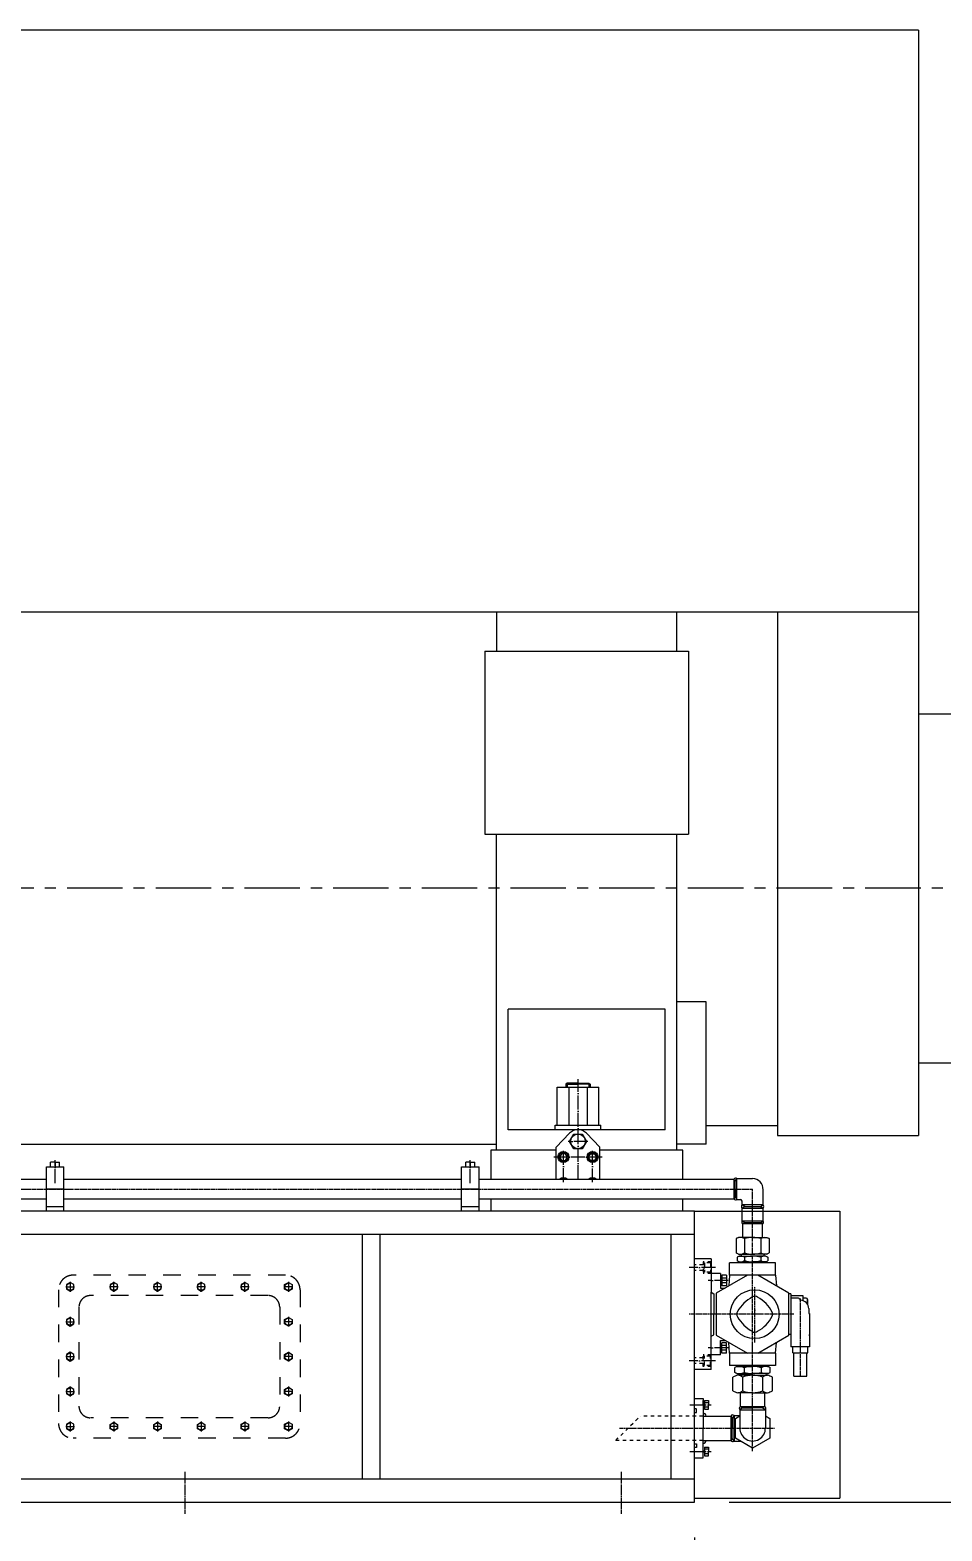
# Model space of a CAD drawing. Header units: millimetres. Extents: x 2 to 805233, y 2 to 613512.
# Drawn here: x 676895 to 716693, y 298341 to 363862 of the extents above; entities that cross this region are included whole.
import ezdxf

# ---------------------------------------------------------------- set-up
doc = ezdxf.new("R2010")
doc.units = ezdxf.units.MM
doc.header["$LTSCALE"] = 25.4
for name, pattern in [('ACAD_ISO04W100', [30, 24, -3, 0, -3]), ('CENTER', [50.8, 31.75, -6.35, 6.35, -6.35]), ('CHAIN', [0.7087, 0.4724, -0.0591, 0.1181, -0.0591]), ('EB_DASH', [6, 3, -3])]:
    doc.linetypes.add(name, pattern=pattern)
doc.layers.get('Defpoints').update_dxf_attribs({"lineweight": 5})
doc.layers.add('CAXA1', color=5, linetype='CENTER', lineweight=5)
doc.styles.add('Roman', font='arial.ttf')
doc.styles.get("Standard").update_dxf_attribs({"font": 'arial.ttf'})
doc.dimstyles.new('ISO-25', dxfattribs={"dimscale": 30, "dimtxt": 38.1, "dimasz": 38.1, "dimexe": 50.8, "dimexo": 50.8, "dimgap": 15.875, "dimtad": 1, "dimtih": 1, "dimtoh": 1, "dimdec": 1, "dimlfac": 0.03937, "dimdsep": 46, "dimtxsty": 'Standard', "dimcen": 63.5, "dimclrd": 7, "dimclre": 7, "dimclrt": 7, "dimadec": 0, "dimazin": 0, "dimtfac": 1, "dimtdec": 1, "dimtmove": 0, "dimatfit": 3, "dimfxl": 25.4, "dimlwd": 5, "dimlwe": 5, "dimarcsym": 0})

# ---------------------------------------------------------------- blocks, each defined once
blk = doc.blocks.new('*D2')
at = {"color": 7, "linetype": 'Continuous', "lineweight": 5, "transparency": 16777216}
for p, q in [((613687, 298060), (613687, 290767)), ((705889, 298060), (705889, 290767)), ((704746, 292291), (614830, 292291))]:
    blk.add_line(p, q, dxfattribs=at)
at = {"color": 7, "transparency": 16777216}
for points in [[(614830, 292482), (614830, 292101), (613687, 292291)], [(704746, 292482), (704746, 292101), (705889, 292291)]]:
    blk.add_solid(points, dxfattribs=at)
at = {"layer": 'Defpoints', "color": 0, "transparency": 16777216}
for p in [(613687, 299584), (705889, 299584), (613687, 292291)]:
    blk.add_point(p, dxfattribs=at)
at = {"color": 7, "lineweight": 5, "transparency": 16777216, "insert": (659788, 294863), "char_height": 4191, "attachment_point": 5, "style": 'Roman'}
blk.add_mtext('A', dxfattribs=at)
blk = doc.blocks.new('*D18')
at = {"color": 7, "linetype": 'Continuous', "lineweight": 5, "transparency": 16777216}
for p, q in [((717192, 363862), (751642, 363862)), ((750118, 362719), (750118, 337041)), ((750118, 300743), (750118, 331806)), ((707413, 299600), (751642, 299600))]:
    blk.add_line(p, q, dxfattribs=at)
at = {"color": 7, "transparency": 16777216}
for points in [[(749927, 362719), (750308, 362719), (750118, 363862)], [(749927, 300743), (750308, 300743), (750118, 299600)]]:
    blk.add_solid(points, dxfattribs=at)
at = {"layer": 'Defpoints', "color": 0, "transparency": 16777216}
for p in [(715668, 363862), (750118, 363862), (705889, 299600)]:
    blk.add_point(p, dxfattribs=at)
at = {"color": 7, "lineweight": 5, "transparency": 16777216, "insert": (750118, 334423), "char_height": 4191, "attachment_point": 5, "style": 'Roman'}
blk.add_mtext('2530', dxfattribs=at)
blk = doc.blocks.new('*D19')
at = {"color": 7, "linetype": 'Continuous', "lineweight": 5, "transparency": 16777216}
for p, q in [((732305, 317253), (732305, 280005)), ((559890, 311210), (559890, 280005)), ((731162, 281529), (561033, 281529))]:
    blk.add_line(p, q, dxfattribs=at)
at = {"color": 7, "transparency": 16777216}
for points in [[(561033, 281719), (561033, 281338), (559890, 281529)], [(731162, 281719), (731162, 281338), (732305, 281529)]]:
    blk.add_solid(points, dxfattribs=at)
at = {"layer": 'Defpoints', "color": 0, "transparency": 16777216}
for p in [(732305, 318777), (559890, 312734), (559890, 281529)]:
    blk.add_point(p, dxfattribs=at)
at = {"color": 7, "lineweight": 5, "transparency": 16777216, "insert": (660986, 284101), "char_height": 4191, "attachment_point": 5, "style": 'Roman'}
blk.add_mtext('B', dxfattribs=at)

msp = doc.modelspace()

# ---------------------------------------------------------------- linework, layer by layer
at = {"color": 7, "lineweight": 5}
for p, q in [((715668.39, 363861.99), (660757.6, 363861.99)), ((715668.39, 363861.99), (715668.39, 315601.88)), ((660757.6, 338461.99), (709508.89, 338461.99)), ((697253.39, 338461.99), (697253.39, 336741.83)), ((705127.39, 336741.83), (705127.39, 338461.99)), ((709508.89, 338461.99), (715668.39, 338461.99)), ((709508.89, 338461.99), (709508.89, 315601.88)), ((696745.39, 336741.83), (705635.39, 336741.83)), ((696745.39, 336741.83), (696745.39, 328764.98)), ((705635.39, 336741.83), (705635.39, 328764.98)), ((715668.39, 334016.99), (732305.39, 334016.99)), ((696745.39, 328764.98), (705635.39, 328764.98)), ((697253.39, 314966.99), (697253.39, 328764.98)), ((705127.39, 314966.99), (705127.39, 328764.98)), ((697761.39, 315855.99), (697761.39, 321126.49)), ((704619.39, 321126.49), (697761.39, 321126.49)), ((704619.39, 315855.99), (704619.39, 321126.49)), ((706397.39, 321443.99), (705127.39, 321443.99)), ((706397.39, 315220.99), (706397.39, 321443.99)), ((715668.39, 318776.99), (732305.39, 318776.99)), ((700334.41, 317887.99), (700275.99, 317841.25)), ((700275.99, 317841.25), (700275.99, 317710.19)), ((700275.99, 317841.25), (700809.39, 317841.25)), ((700809.39, 317887.99), (700334.41, 317887.99)), ((700334.41, 317841.25), (700334.41, 317710.19)), ((700809.39, 317887.99), (701284.37, 317887.99)), ((701342.79, 317841.25), (700809.39, 317841.25)), ((701284.37, 317887.99), (701342.79, 317841.25)), ((701284.37, 317841.25), (701284.37, 317710.19)), ((701342.79, 317841.25), (701342.79, 317710.19)), ((699894.99, 317710.19), (701723.79, 317710.19)), ((699894.99, 316059.19), (699894.99, 317710.19)), ((700406.1, 317710.19), (700406.1, 316059.19)), ((701212.69, 317710.19), (701212.69, 316059.19)), ((701723.79, 316059.19), (701723.79, 317710.19)), ((704619.39, 315855.99), (697761.39, 315855.99)), ((699818.79, 315855.99), (699818.79, 316059.19)), ((699818.79, 316059.19), (701799.99, 316059.19)), ((701799.99, 315855.99), (701799.99, 316059.19)), ((706397.39, 316034.16), (709508.89, 316034.16)), ((669567.39, 315220.99), (697253.39, 315220.99)), ((699856.89, 315093.99), (700444.27, 315701.19)), ((701761.89, 315093.99), (701174.51, 315701.19)), ((706397.39, 315220.99), (705127.39, 315220.99)), ((709508.89, 315601.88), (715668.39, 315601.88)), ((699856.89, 314966.99), (696999.39, 314966.99)), ((696999.39, 314966.99), (696999.39, 313696.99)), ((699856.89, 314966.99), (697253.39, 314966.99)), ((699856.89, 313696.99), (699856.89, 315093.99)), ((701761.89, 313696.99), (701761.89, 315093.99)), ((705381.39, 314966.99), (701761.89, 314966.99)), ((705127.39, 314966.99), (701761.89, 314966.99)), ((705381.39, 313696.99), (705381.39, 314966.99)), ((677608.5, 312299.99), (677608.5, 314230.39)), ((677608.5, 314230.39), (678370.5, 314230.39)), ((677989.5, 314433.59), (677791.52, 314433.59)), ((677791.52, 314230.39), (677791.52, 314433.59)), ((677989.5, 314433.59), (678187.47, 314433.59)), ((677989.5, 314433.59), (677989.5, 314230.39)), ((678187.47, 314230.39), (678187.47, 314433.59)), ((678370.5, 312299.99), (678370.5, 314230.39)), ((695729.39, 312299.99), (695729.39, 314230.39)), ((695729.39, 314230.39), (696491.39, 314230.39)), ((696110.39, 314433.59), (695912.42, 314433.59)), ((695912.42, 314230.39), (695912.42, 314433.59)), ((696110.39, 314433.59), (696308.36, 314433.59)), ((696110.39, 314433.59), (696110.39, 314230.39)), ((696308.36, 314230.39), (696308.36, 314433.59)), ((696491.39, 312299.99), (696491.39, 314230.39)), ((660249.6, 313696.99), (677608.5, 313696.99)), ((678370.5, 313265.19), (677608.5, 313265.19)), ((678370.5, 313696.99), (695729.39, 313696.99)), ((696491.39, 313265.19), (695729.39, 313265.19)), ((696491.39, 313696.99), (707616.06, 313696.99)), ((707667.39, 313608.09), (707616.06, 313696.99)), ((707616.06, 313696.99), (707616.06, 312833.39)), ((707667.39, 313608.09), (707747.43, 313722.39)), ((707667.39, 313265.19), (707667.39, 313608.09)), ((707667.39, 313582.69), (707667.39, 313608.09)), ((707667.39, 313265.19), (707667.39, 312922.29)), ((707747.43, 313722.39), (708429.39, 313722.39)), ((707747.43, 312807.99), (707747.43, 313722.39)), ((708885.77, 312581.59), (708885.77, 313237.8)), ((660249.6, 312833.39), (677608.5, 312833.39)), ((678370.5, 312833.39), (695729.39, 312833.39)), ((696491.39, 312833.39), (707616.06, 312833.39)), ((696999.39, 312833.39), (696999.39, 312299.99)), ((705381.39, 312299.99), (705381.39, 312833.39)), ((707667.39, 312922.29), (707616.06, 312833.39)), ((707667.39, 312922.29), (707747.43, 312807.99)), ((707747.43, 312807.99), (707896.81, 312807.99)), ((707973.01, 312581.59), (707973.01, 312731.79)), ((708084.98, 312503.19), (707973.01, 312581.59)), ((708885.77, 312581.59), (707973.01, 312581.59)), ((708773.8, 312503.19), (708885.77, 312581.59)), ((705889.39, 312299.99), (644522.75, 312299.99)), ((677608.5, 312503.19), (678370.5, 312503.19)), ((695729.39, 312503.19), (696491.39, 312503.19)), ((705889.39, 299599.99), (705889.39, 312299.99)), ((705889.39, 312299.99), (712239.39, 312299.99)), ((708084.98, 312503.19), (707973.01, 312424.78)), ((707973.01, 311870.39), (707973.01, 312424.78)), ((708885.77, 312424.78), (707973.01, 312424.78)), ((708084.98, 312503.19), (708773.8, 312503.19)), ((708773.8, 312503.19), (708885.77, 312424.78)), ((708885.77, 311870.39), (708885.77, 312424.78)), ((712239.39, 312299.99), (712239.39, 299771)), ((705889.39, 311283.99), (628799.19, 311283.99)), ((691411.39, 300615.99), (691411.39, 311283.99)), ((692173.39, 300615.99), (692173.39, 311283.99)), ((704873.39, 300615.99), (704873.39, 311283.99)), ((708084.98, 311791.99), (707973.01, 311870.39)), ((708885.77, 311870.39), (707973.01, 311870.39)), ((708084.98, 311791.99), (707996.25, 311740.65)), ((708860.37, 311741.9), (707998.41, 311741.9)), ((707998.69, 311157.82), (707998.41, 311741.9)), ((708773.8, 311791.99), (708084.98, 311791.99)), ((708773.8, 311791.99), (708885.77, 311870.39)), ((708773.8, 311791.99), (708860.37, 311741.9)), ((708860.09, 311157.82), (708860.37, 311741.9)), ((707711.57, 311102.48), (707711.01, 310477.08)), ((707711.57, 311102.48), (707711.01, 310477.08)), ((707807.92, 311157.99), (707711.57, 311102.48)), ((707807.92, 311157.99), (707711.57, 311102.48)), ((708430.44, 311157.43), (707807.92, 311157.99)), ((708430.44, 311157.43), (707807.92, 311157.99)), ((708070.98, 311102.15), (708070.42, 310476.75)), ((708070.98, 311102.15), (708070.42, 310476.75)), ((708428.34, 311157.43), (709050.86, 311157.99)), ((708428.34, 311157.43), (709050.86, 311157.99)), ((708787.8, 311102.15), (708788.36, 310476.75)), ((708787.8, 311102.15), (708788.36, 310476.75)), ((709050.86, 311157.99), (709147.21, 311102.48)), ((709050.86, 311157.99), (709147.21, 311102.48)), ((709147.21, 311102.48), (709147.77, 310477.08)), ((709147.21, 311102.48), (709147.77, 310477.08)), ((705889.39, 305568.99), (705889.39, 310394.99)), ((706623.45, 310217.19), (705889.39, 310217.19)), ((706623.45, 310217.19), (706623.45, 308765.75)), ((707424.82, 309505.99), (707424.82, 310039.39)), ((709433.97, 310039.39), (707424.82, 310039.39)), ((709433.97, 310039.39), (707424.82, 310039.39)), ((707807.26, 310421.39), (707711.01, 310477.08)), ((707807.26, 310421.39), (707711.01, 310477.08)), ((707845.49, 310344.19), (707761.62, 310295.87)), ((707761.62, 310295.87), (707761.62, 310138.5)), ((707845.49, 310090.19), (707761.62, 310138.5)), ((707807.26, 310421.39), (708429.78, 310420.83)), ((707807.26, 310421.39), (708429.78, 310420.83)), ((707845.49, 310344.19), (708429.39, 310344.19)), ((707845.49, 310090.19), (708429.39, 310090.19)), ((707895.99, 310039.39), (707895.99, 310090.19)), ((707934.48, 310421.28), (707934.39, 310344.19)), ((707934.48, 310421.28), (707934.39, 310344.19)), ((708070.23, 310293.58), (708070.23, 310140.8)), ((709051.52, 310421.39), (708429, 310420.83)), ((709051.52, 310421.39), (708429, 310420.83)), ((709013.29, 310344.19), (708429.39, 310344.19)), ((709013.29, 310090.19), (708429.39, 310090.19)), ((708788.55, 310293.58), (708788.55, 310140.8)), ((708924.3, 310421.28), (708924.39, 310344.19)), ((708924.3, 310421.28), (708924.39, 310344.19)), ((708962.79, 310039.39), (708962.79, 310090.19)), ((709013.29, 310344.19), (709097.16, 310295.87)), ((709013.29, 310090.19), (709097.16, 310138.5)), ((709051.52, 310421.39), (709147.77, 310477.08)), ((709051.52, 310421.39), (709147.77, 310477.08)), ((709097.16, 310295.87), (709097.16, 310138.5)), ((709433.97, 309505.99), (709433.97, 310039.39)), ((709433.97, 309505.99), (709433.97, 310039.39)), ((707029.85, 309582.19), (706623.45, 309582.19)), ((708202, 309505.99), (706841.89, 308720.73)), ((707029.85, 309582.19), (707029.85, 308946.04)), ((707093.35, 309472.79), (707029.85, 309472.79)), ((707093.35, 309259.05), (707029.85, 309314.56)), ((707093.35, 309239.59), (707029.85, 309295.1)), ((707296.55, 309505.99), (707093.35, 309505.99)), ((707093.35, 309505.99), (707093.35, 309048.79)), ((707296.55, 309377.81), (707093.35, 309377.81)), ((707296.55, 309505.99), (707296.55, 309048.79)), ((707424.82, 309505.99), (707391.39, 309037.98)), ((709433.97, 309505.99), (707424.82, 309505.99)), ((710016.89, 308720.73), (708656.79, 309505.99)), ((709433.97, 309505.99), (709467.4, 309037.98)), ((706623.45, 305391.19), (706623.45, 308765.75)), ((706623.45, 308765.75), (706735.43, 308699.18)), ((706735.43, 308699.18), (706735.43, 307804.19)), ((706841.89, 308720.73), (706841.89, 306887.64)), ((707093.35, 309081.99), (707029.85, 309081.99)), ((707029.85, 308946.04), (707232.14, 308946.04)), ((707296.55, 309176.96), (707093.35, 309176.96)), ((707296.55, 309048.79), (707093.35, 309048.79)), ((710016.89, 306887.64), (710016.89, 308720.73)), ((710103.25, 308693.19), (710016.89, 308693.19)), ((710103.25, 308693.19), (710103.25, 306696.48)), ((710103.25, 308616.99), (710623.95, 308616.99)), ((710623.95, 308616.99), (710623.95, 308395.39)), ((710439.05, 308503.04), (710103.25, 308503.04)), ((710477.15, 308463.99), (710477.15, 308464.94)), ((710768.05, 308503.04), (710623.95, 308503.04)), ((710818.85, 308245.22), (710818.85, 308452.24)), ((710818.85, 308452.24), (710818.85, 308245.22)), ((710877.75, 308045.49), (710877.75, 307829.56)), ((706735.43, 306909.2), (706735.43, 307804.19)), ((710877.75, 307829.56), (710909.67, 307829.56)), ((710909.67, 307829.56), (710909.67, 306915.19)), ((706623.45, 306842.63), (706735.43, 306909.2)), ((706841.89, 306887.64), (708202, 306102.39)), ((707029.85, 306026.19), (707029.85, 306662.33)), ((707029.85, 306662.33), (707232.14, 306662.33)), ((708656.79, 306102.39), (710016.89, 306887.64)), ((710103.25, 306915.19), (710016.89, 306915.19)), ((710103.25, 306915.19), (710103.25, 306696.48)), ((710103.25, 306864.39), (710103.25, 306381.79)), ((710916.05, 306915.19), (710909.67, 306915.19)), ((710916.05, 306915.19), (710916.05, 306381.79)), ((710916.05, 306864.39), (710916.05, 306915.19)), ((707029.85, 306026.19), (706623.45, 306026.19)), ((707093.35, 306526.39), (707029.85, 306526.39)), ((707093.35, 306312.65), (707029.85, 306368.16)), ((707093.35, 306293.19), (707029.85, 306348.7)), ((707093.35, 306135.59), (707029.85, 306135.59)), ((707296.55, 306559.59), (707093.35, 306559.59)), ((707093.35, 306102.39), (707093.35, 306559.59)), ((707296.55, 306431.41), (707093.35, 306431.41)), ((707296.55, 306230.56), (707093.35, 306230.56)), ((707296.55, 306102.39), (707093.35, 306102.39)), ((707296.55, 306102.39), (707296.55, 306559.59)), ((707424.82, 306102.39), (707391.39, 306570.39)), ((709433.97, 306102.39), (707424.82, 306102.39)), ((707424.82, 306102.39), (707424.82, 305568.99)), ((709433.97, 306102.39), (709467.4, 306570.39)), ((709433.97, 306102.39), (709433.97, 305568.99)), ((709433.97, 306102.39), (709433.97, 305568.99)), ((710916.05, 306381.79), (710103.25, 306381.79)), ((710179.49, 306115.08), (710179.49, 306381.79)), ((710179.49, 306115.08), (710839.89, 306115.08)), ((710230.29, 305099.08), (710230.29, 306115.08)), ((710789.09, 305099.08), (710789.09, 306115.08)), ((710839.89, 306115.08), (710839.89, 306381.79)), ((706623.45, 305391.19), (705889.39, 305391.19)), ((708429.39, 305568.99), (707424.82, 305568.99)), ((708429.39, 305568.99), (707424.82, 305568.99)), ((707743.89, 305518.19), (707660.02, 305469.87)), ((707660.02, 305261.7), (707660.02, 305469.87)), ((707743.89, 305518.19), (708429.39, 305518.19)), ((707757.45, 305568.99), (707757.45, 305518.19)), ((708057.07, 305467.58), (708057.07, 305264)), ((709433.97, 305568.99), (708429.39, 305568.99)), ((709114.89, 305518.19), (708429.39, 305518.19)), ((708801.71, 305467.58), (708801.71, 305264)), ((709433.97, 305568.99), (708962.7, 305568.99)), ((709101.34, 305568.99), (709101.34, 305518.19)), ((709114.89, 305518.19), (709198.76, 305469.87)), ((709198.76, 305261.7), (709198.76, 305469.87)), ((707565.88, 304451.39), (707565.88, 305060.99)), ((707743.89, 305213.39), (707660.02, 305261.7)), ((707743.89, 305213.39), (708429.39, 305213.39)), ((708429.3, 305137.19), (707778.43, 305137.19)), ((707797.02, 305137.19), (707797.02, 305213.39)), ((707991.15, 305060.99), (707991.15, 304451.39)), ((708429.39, 304834.16), (708429.3, 304834.16)), ((708429.39, 304834.16), (708429.3, 304834.16)), ((709114.89, 305213.39), (708429.39, 305213.39)), ((708429.48, 305137.19), (709080.35, 305137.19)), ((708867.63, 305060.99), (708867.63, 304451.39)), ((709061.76, 305137.19), (709061.76, 305213.39)), ((709114.89, 305213.39), (709198.76, 305261.7)), ((709292.9, 304451.39), (709292.9, 305060.99)), ((710230.29, 305099.08), (710789.09, 305099.08)), ((705889.39, 304121.32), (706270.39, 304121.32)), ((706270.39, 304121.32), (706270.39, 302825.92)), ((706270.39, 303841.92), (706270.39, 304032.42)), ((706333.89, 304032.42), (706511.69, 304032.42)), ((706333.89, 304032.42), (706333.89, 303651.42)), ((706511.69, 304032.42), (706511.69, 303841.92)), ((708429.3, 304375.19), (707778.43, 304375.19)), ((707896.08, 303778.56), (707896.08, 304375.19)), ((708429.48, 304375.19), (709080.35, 304375.19)), ((708962.7, 303778.56), (708962.7, 304375.19)), ((706333.89, 304008.54), (706270.39, 304008.54)), ((706333.89, 303823.51), (706270.39, 303879.44)), ((706333.89, 303802.82), (706270.39, 303858.75)), ((706333.89, 303675.3), (706270.39, 303675.3)), ((706511.69, 303937.17), (706333.89, 303937.17)), ((706511.69, 303746.67), (706333.89, 303746.67)), ((706333.89, 303651.42), (706511.69, 303651.42)), ((706511.69, 303651.42), (706511.69, 303841.92)), ((707620.48, 303384.79), (707540.39, 303270.4)), ((707620.43, 303384.72), (707870.68, 303384.72)), ((707620.43, 303384.72), (707620.43, 302267.12)), ((707620.43, 302267.12), (707620.43, 303384.72)), ((707984.98, 303714.92), (707870.68, 303634.83)), ((707870.68, 303634.95), (708988.28, 303634.83)), ((707870.68, 303634.95), (707870.68, 302825.92)), ((707896.08, 303778.56), (708429.39, 303778.56)), ((707896.08, 303778.56), (707984.98, 303714.92)), ((707896.16, 303778.56), (708962.7, 303778.56)), ((707984.98, 303714.92), (708429.48, 303714.92)), ((708873.8, 303714.92), (708429.3, 303714.92)), ((708429.39, 303714.92), (708429.48, 303714.92)), ((708962.7, 303778.56), (708873.8, 303714.92)), ((708873.8, 303714.92), (708988.11, 303634.83)), ((708988.11, 303634.95), (708988.11, 302825.92)), ((706270.39, 303359.14), (707489.16, 303359.14)), ((706270.39, 301530.52), (706270.39, 302825.92)), ((707540.39, 303270.4), (707489.16, 303359.14)), ((707489.16, 302292.71), (707489.16, 303359.14)), ((707540.39, 303270.24), (707540.39, 302825.74)), ((707540.39, 302381.6), (707540.39, 302826.1)), ((706270.39, 302292.71), (707489.16, 302292.71)), ((707540.39, 302381.44), (707489.16, 302292.71)), ((707620.48, 302267.05), (707540.39, 302381.44)), ((707620.43, 302267.12), (707901.62, 302267.12)), ((705889.39, 301530.52), (706270.39, 301530.52)), ((706333.89, 301791.51), (706270.39, 301847.44)), ((706333.89, 301770.82), (706270.39, 301826.75)), ((706333.89, 302000.42), (706511.69, 302000.42)), ((706333.89, 302000.42), (706333.89, 301619.42)), ((706511.69, 301905.17), (706333.89, 301905.17)), ((706511.69, 301714.67), (706333.89, 301714.67)), ((706333.89, 301619.42), (706511.69, 301619.42)), ((706511.69, 302000.42), (706511.69, 301809.92)), ((706511.69, 301619.42), (706511.69, 301809.92)), ((613686.19, 300615.99), (705889.39, 300615.99)), ((613686.19, 299599.99), (705889.39, 299599.99)), ((705889.39, 299771), (712239.39, 299771))]:
    msp.add_line(p, q, dxfattribs=at)
at = {"color": 7, "linetype": 'ACAD_ISO04W100', "lineweight": 5}
for p, q in [((700809.39, 313696.99), (700809.39, 318063.12)), ((701240.26, 315347.99), (700378.52, 315347.99)), ((677989.5, 313524.98), (677989.5, 314534.23)), ((696110.39, 313524.98), (696110.39, 314534.23)), ((701866.36, 314662.19), (699752.43, 314662.19)), ((700174.39, 313562.61), (700174.39, 314983.97)), ((701444.39, 313560.92), (701444.39, 314983.97)), ((706802.79, 309836.19), (705660.77, 309836.19)), ((707368.74, 309277.39), (706495.06, 309277.39)), ((707368.74, 306330.99), (706495.06, 306330.99)), ((706802.79, 305772.19), (705660.77, 305772.19)), ((705692.2, 303841.92), (706615.72, 303841.92)), ((705692.2, 301809.92), (706615.72, 301809.92))]:
    msp.add_line(p, q, dxfattribs=at)
at = {"color": 7, "linetype": 'CHAIN', "lineweight": 5, "ltscale": 15}
for p, q in [((647808.11, 313265.19), (708429.39, 313265.19)), ((708429.39, 301819.75), (708429.39, 313265.19)), ((708528.45, 306572.93), (708528.45, 309003.27)), ((710509.65, 308492.97), (710509.65, 305055.1)), ((710232.47, 307804.19), (705660.77, 307804.19)), ((702619.88, 302825.92), (709384.64, 302825.92)), ((683664.39, 299087.69), (683664.39, 300916.08)), ((702714.39, 299087.69), (702714.39, 300916.08))]:
    msp.add_line(p, q, dxfattribs=at)
at = {"color": 7, "linetype": 'EB_DASH', "lineweight": 5, "ltscale": 2}
for p, q in [((706270.39, 309963.19), (705889.39, 309963.19)), ((706270.39, 310090.19), (706270.39, 309582.19)), ((706623.45, 310090.19), (706270.39, 310090.19)), ((706333.89, 310031.59), (706270.39, 310031.59)), ((706587.89, 310039.39), (706333.89, 310039.39)), ((706333.89, 310039.39), (706333.89, 309632.99)), ((706587.89, 310039.39), (706587.89, 309632.99)), ((706270.39, 309709.19), (705889.39, 309709.19)), ((706333.89, 309817.85), (706270.39, 309873.36)), ((706333.89, 309798.39), (706270.39, 309853.9)), ((706333.89, 309640.79), (706270.39, 309640.79)), ((706623.45, 309582.19), (706270.39, 309582.19)), ((706587.89, 309632.99), (706333.89, 309632.99)), ((706270.39, 305518.19), (706270.39, 306026.19)), ((706623.45, 306026.19), (706270.39, 306026.19)), ((706270.39, 305899.19), (705889.39, 305899.19)), ((706270.39, 305645.19), (705889.39, 305645.19)), ((706333.89, 305967.59), (706270.39, 305967.59)), ((706333.89, 305753.85), (706270.39, 305809.36)), ((706333.89, 305734.39), (706270.39, 305789.9)), ((706333.89, 305576.79), (706270.39, 305576.79)), ((706623.45, 305518.19), (706270.39, 305518.19)), ((706333.89, 305568.99), (706333.89, 305975.39)), ((706587.89, 305975.39), (706333.89, 305975.39)), ((706587.89, 305568.99), (706333.89, 305568.99)), ((706587.89, 305568.99), (706587.89, 305975.39)), ((705983.37, 303671.74), (705889.39, 303671.74)), ((705889.39, 303511.72), (705983.37, 303511.72)), ((705983.37, 303511.72), (705983.37, 303671.74)), ((702460.39, 302292.71), (703526.82, 303359.14)), ((706270.39, 303359.14), (703526.82, 303359.14)), ((706270.39, 302292.71), (702460.39, 302292.71)), ((705889.39, 302140.12), (705983.37, 302140.12)), ((705983.37, 302140.12), (705983.37, 301980.1)), ((705983.37, 301980.1), (705889.39, 301980.1))]:
    msp.add_line(p, q, dxfattribs=at)
at = {"color": 7, "linetype": 'EB_DASH', "lineweight": 5, "ltscale": 10}
for p, q in [((688045.89, 309505.99), (678774.89, 309505.99)), ((678139.89, 308870.99), (678139.89, 303028.99)), ((678457.39, 308997.99), (678838.39, 308997.99)), ((678647.89, 309213.35), (678647.89, 308785.76)), ((687283.89, 308616.99), (679536.89, 308616.99)), ((680743.39, 308999.56), (680362.39, 308999.56)), ((680552.89, 308784.19), (680552.89, 309211.78)), ((682648.39, 308999.56), (682267.39, 308999.56)), ((682457.89, 308784.19), (682457.89, 309211.78)), ((684553.39, 308999.56), (684172.39, 308999.56)), ((684362.89, 308784.19), (684362.89, 309211.78)), ((686458.39, 308997.99), (686077.39, 308997.99)), ((686412.74, 308997.99), (686123.05, 308997.99)), ((686267.89, 308782.62), (686267.89, 309210.21)), ((686267.89, 308853.14), (686267.89, 309142.83)), ((688363.39, 308997.99), (687982.39, 308997.99)), ((688172.89, 309213.35), (688172.89, 308785.76)), ((688680.89, 308870.99), (688680.89, 303028.99)), ((679028.89, 308108.99), (679028.89, 303790.99)), ((687791.89, 308108.99), (687791.89, 303790.99)), ((678457.39, 307473.99), (678838.39, 307473.99)), ((678503.05, 307473.99), (678792.74, 307473.99)), ((678647.89, 307689.35), (678647.89, 307261.76)), ((678647.89, 307618.83), (678647.89, 307329.14)), ((688363.39, 307473.99), (687982.39, 307473.99)), ((688317.74, 307473.99), (688028.05, 307473.99)), ((688172.89, 307689.35), (688172.89, 307261.76)), ((688172.89, 307618.83), (688172.89, 307329.14)), ((678647.89, 306165.35), (678647.89, 305737.76)), ((678647.89, 306094.83), (678647.89, 305805.14)), ((688172.89, 306165.35), (688172.89, 305737.76)), ((688172.89, 306094.83), (688172.89, 305805.14)), ((678457.39, 305949.99), (678838.39, 305949.99)), ((678503.05, 305949.99), (678792.74, 305949.99)), ((688363.39, 305949.99), (687982.39, 305949.99)), ((688317.74, 305949.99), (688028.05, 305949.99)), ((678457.39, 304425.99), (678838.39, 304425.99)), ((678503.05, 304425.99), (678792.74, 304425.99)), ((678647.89, 304641.35), (678647.89, 304213.76)), ((678647.89, 304570.83), (678647.89, 304281.14)), ((688363.39, 304425.99), (687982.39, 304425.99)), ((688317.74, 304425.99), (688028.05, 304425.99)), ((688172.89, 304641.35), (688172.89, 304213.76)), ((688172.89, 304570.83), (688172.89, 304281.14)), ((678457.39, 302901.99), (678838.39, 302901.99)), ((678503.05, 302901.99), (678792.74, 302901.99)), ((678647.89, 303117.35), (678647.89, 302689.76)), ((678647.89, 303046.83), (678647.89, 302757.14)), ((687283.89, 303282.99), (679536.89, 303282.99)), ((680743.39, 302900.42), (680362.39, 302900.42)), ((680552.89, 303115.78), (680552.89, 302688.19)), ((682648.39, 302900.42), (682267.39, 302900.42)), ((682457.89, 303115.78), (682457.89, 302688.19)), ((684553.39, 302900.42), (684172.39, 302900.42)), ((684362.89, 303115.78), (684362.89, 302688.19)), ((686458.39, 302901.99), (686077.39, 302901.99)), ((686412.74, 302901.99), (686123.05, 302901.99)), ((686267.89, 303117.35), (686267.89, 302689.76)), ((686267.89, 303046.83), (686267.89, 302757.14)), ((688363.39, 302901.99), (687982.39, 302901.99)), ((688317.74, 302901.99), (688028.05, 302901.99)), ((688172.89, 303117.35), (688172.89, 302689.76)), ((688172.89, 303046.83), (688172.89, 302757.14)), ((688045.89, 302393.99), (678774.89, 302393.99))]:
    msp.add_line(p, q, dxfattribs=at)
at = {"color": 7, "lineweight": 5}
for points in [[(701177.69, 315347.99), (700993.54, 315029.03), (700625.24, 315029.03), (700441.09, 315347.99), (700625.24, 315666.94), (700993.54, 315666.94)], [(700002.03, 314662.19), (700088.21, 314512.92), (700260.57, 314512.92), (700346.75, 314662.19), (700260.57, 314811.45), (700088.21, 314811.45)], [(701616.75, 314662.19), (701530.57, 314512.92), (701358.21, 314512.92), (701272.03, 314662.19), (701358.21, 314811.45), (701530.57, 314811.45)]]:
    msp.add_lwpolyline(points, close=True, dxfattribs=at)
at = {"color": 7, "linetype": 'EB_DASH', "lineweight": 5, "ltscale": 10}
for points in [[(678647.89, 308807.49), (678812.87, 308902.74), (678812.87, 309093.24), (678647.89, 309188.49), (678482.91, 309093.24), (678482.91, 308902.74)], [(680552.89, 309190.06), (680387.91, 309094.81), (680387.91, 308904.31), (680552.89, 308809.06), (680717.87, 308904.31), (680717.87, 309094.81)], [(682457.89, 309190.06), (682292.91, 309094.81), (682292.91, 308904.31), (682457.89, 308809.06), (682622.87, 308904.31), (682622.87, 309094.81)], [(684362.89, 309190.06), (684197.91, 309094.81), (684197.91, 308904.31), (684362.89, 308809.06), (684527.87, 308904.31), (684527.87, 309094.81)], [(686267.89, 309188.49), (686102.91, 309093.24), (686102.91, 308902.74), (686267.89, 308807.49), (686432.87, 308902.74), (686432.87, 309093.24)], [(688172.89, 308807.49), (688007.91, 308902.74), (688007.91, 309093.24), (688172.89, 309188.49), (688337.87, 309093.24), (688337.87, 308902.74)], [(678647.89, 307283.49), (678812.87, 307378.74), (678812.87, 307569.24), (678647.89, 307664.49), (678482.91, 307569.24), (678482.91, 307378.74)], [(688172.89, 307283.49), (688007.91, 307378.74), (688007.91, 307569.24), (688172.89, 307664.49), (688337.87, 307569.24), (688337.87, 307378.74)], [(678647.89, 305759.49), (678812.87, 305854.74), (678812.87, 306045.24), (678647.89, 306140.49), (678482.91, 306045.24), (678482.91, 305854.74)], [(688172.89, 305759.49), (688007.91, 305854.74), (688007.91, 306045.24), (688172.89, 306140.49), (688337.87, 306045.24), (688337.87, 305854.74)], [(678647.89, 304235.49), (678812.87, 304330.74), (678812.87, 304521.24), (678647.89, 304616.49), (678482.91, 304521.24), (678482.91, 304330.74)], [(688172.89, 304235.49), (688007.91, 304330.74), (688007.91, 304521.24), (688172.89, 304616.49), (688337.87, 304521.24), (688337.87, 304330.74)], [(678647.89, 302711.49), (678812.87, 302806.74), (678812.87, 302997.24), (678647.89, 303092.49), (678482.91, 302997.24), (678482.91, 302806.74)], [(680552.89, 302709.92), (680387.91, 302805.17), (680387.91, 302995.67), (680552.89, 303090.92), (680717.87, 302995.67), (680717.87, 302805.17)], [(682457.89, 302709.92), (682292.91, 302805.17), (682292.91, 302995.67), (682457.89, 303090.92), (682622.87, 302995.67), (682622.87, 302805.17)], [(684362.89, 302709.92), (684197.91, 302805.17), (684197.91, 302995.67), (684362.89, 303090.92), (684527.87, 302995.67), (684527.87, 302805.17)], [(686267.89, 302711.49), (686102.91, 302806.74), (686102.91, 302997.24), (686267.89, 303092.49), (686432.87, 302997.24), (686432.87, 302806.74)], [(688172.89, 302711.49), (688007.91, 302806.74), (688007.91, 302997.24), (688172.89, 303092.49), (688337.87, 302997.24), (688337.87, 302806.74)]]:
    msp.add_lwpolyline(points, close=True, dxfattribs=at)
at = {"color": 7, "lineweight": 5}
msp.add_lwpolyline([(708988.11, 303366.86), (709177.21, 303257.68), (709177.21, 302394.17), (708429.39, 301962.41), (707681.57, 302394.17), (707681.57, 303257.68), (707870.68, 303366.86)], dxfattribs=at)
for centre, radius in [((700809.39, 315347.99), 318.96), ((700174.39, 314662.19), 241.3), ((700174.39, 314662.19), 203.2), ((701444.39, 314662.19), 241.3), ((701444.39, 314662.19), 203.2), ((708518.07, 307804.37), 1066.8)]:
    msp.add_circle(centre, radius, dxfattribs=at)
at = {"color": 7, "linetype": 'EB_DASH', "lineweight": 5, "ltscale": 10}
for centre in [(678647.89, 308999.56), (680552.89, 308997.99), (682457.89, 308997.99), (684362.89, 308997.99), (686267.89, 308996.42), (688172.89, 308999.56), (678647.89, 307475.56), (688172.89, 307475.56), (678647.89, 305951.56), (688172.89, 305951.56), (678647.89, 304427.56), (688172.89, 304427.56), (678647.89, 302903.56), (680552.89, 302901.99), (682457.89, 302901.99), (684362.89, 302901.99), (686267.89, 302903.56), (688172.89, 302903.56)]:
    msp.add_circle(centre, 156.32, dxfattribs=at)
at = {"color": 7, "lineweight": 5}
for centre, radius, start, end in [((700809.39, 315347.99), 508, 44.0493818, 135.9506182), ((700174.39, 313519.19), 241.3, 47.4631016, 132.5368984), ((700174.39, 313519.19), 203.2, 61.0449756, 118.9550244), ((701444.39, 313519.19), 241.3, 47.4631016, 132.5368984), ((701444.39, 313519.19), 203.2, 61.0449756, 118.9550244), ((707694.63, 313643.06), 95.29, 56.3544434, 145.5330408), ((708429.39, 313265.19), 457.2, 356.5655859, 90), ((707694.63, 312887.31), 95.29, 214.4669592, 303.6455566), ((707896.81, 312731.79), 76.2, 0, 90), ((708051.07, 312503.19), 110.63, 134.872008, 225.127992), ((708807.72, 312503.19), 110.63, 314.872008, 45.127992), ((708035.34, 311815.96), 82.75, 138.86476, 243.499398), ((708823.45, 311815.96), 82.75, 296.500602, 41.13524), ((707891.04, 310839.71), 318.21, 55.5643177, 124.3328127), ((707891.04, 310839.71), 318.21, 55.5643177, 124.3328127), ((708429.37, 309968), 1189.43, 89.9485652, 107.536519), ((708429.37, 309968), 1189.43, 89.9485652, 107.536519), ((708429.41, 309968), 1189.43, 72.463481, 90.0514348), ((708429.41, 309968), 1189.43, 72.463481, 90.0514348), ((708967.74, 310839.71), 318.21, 55.6671873, 124.4356823), ((708967.74, 310839.71), 318.21, 55.6671873, 124.4356823), ((707890.95, 310739.52), 318.21, 235.5643177, 304.3328127), ((707890.95, 310739.52), 318.21, 235.5643177, 304.3328127), ((707915.42, 310082.11), 262.08, 53.7922004, 118.4842566), ((707915.42, 310352.27), 262.08, 241.5157434, 306.2077996), ((708460.07, 308826.82), 1517.68, 91.1581708, 104.8839267), ((708460.07, 311607.55), 1517.68, 255.1160733, 268.8418292), ((708430.85, 311610.26), 1189.43, 252.3606114, 269.9485652), ((708430.85, 311610.26), 1189.43, 252.3606114, 269.9485652), ((708427.94, 311610.26), 1189.43, 270.0514348, 287.6393886), ((708427.94, 311610.26), 1189.43, 270.0514348, 287.6393886), ((708398.72, 308826.82), 1517.68, 75.1160733, 88.8418292), ((708398.72, 311607.55), 1517.68, 271.1581708, 284.8839267), ((708967.83, 310739.52), 318.21, 235.6671873, 304.4356823), ((708967.83, 310739.52), 318.21, 235.6671873, 304.4356823), ((708943.36, 310082.11), 262.08, 61.5157434, 126.2077996), ((708943.36, 310352.27), 262.08, 233.7922004, 298.4842566), ((709294.5, 307016.13), 1772.25, 119.6426987, 149.2596251), ((708528.45, 308401.17), 190.58, 51.8756661, 125.4340313), ((707873.93, 307165.09), 1586.58, 27.2199523, 60.8765556), ((710439.05, 308464.94), 38.1, 0, 90), ((710527.95, 308463.99), 50.8, 180.0000315, 267.4965444), ((710509.65, 308045.49), 368.1, 0, 87.4966214), ((710768.05, 308452.24), 50.8, 0, 90), ((707921.17, 307804.37), 190.56, 141.8761809, 218.1238191), ((709294.5, 308592.61), 1772.25, 210.7403749, 240.3573013), ((707873.93, 308443.65), 1586.58, 299.1234444, 332.7800477), ((709114.97, 307804.37), 190.56, 332.4670581, 27.5329419), ((708528.45, 307207.56), 190.56, 234.5632094, 308.1270932), ((707852.66, 305078.79), 439.25, 62.2661247, 111.9970252), ((708446.9, 304000.82), 1517.68, 91.1581708, 104.8839267), ((708411.88, 304000.82), 1517.68, 75.1160733, 88.8418292), ((709006.13, 305078.79), 439.25, 68.0029748, 117.7338753), ((708125.29, 303835.13), 1347.46, 104.9169116, 114.5292463), ((707852.66, 305652.79), 439.25, 248.0029748, 297.7338753), ((707688.67, 304584.38), 564.49, 57.5983066, 78.3223669), ((708429.3, 303839.41), 1297.78, 90, 109.7316139), ((708446.9, 306730.75), 1517.68, 255.1160733, 268.8418292), ((708429.48, 303839.41), 1297.78, 70.2683861, 90), ((708411.88, 306730.75), 1517.68, 271.1581708, 284.8839267), ((709006.13, 305652.79), 439.25, 242.2661247, 291.9970252), ((709170.11, 304584.38), 564.49, 101.6776331, 122.4016934), ((708733.49, 303835.13), 1347.46, 65.4707537, 75.0830884), ((708125.29, 305677.24), 1347.46, 245.4707537, 255.0830884), ((707688.67, 304927.99), 564.49, 281.6776331, 302.4016934), ((708429.3, 305672.97), 1297.78, 250.2683861, 270), ((708429.48, 305672.97), 1297.78, 270, 289.7316139), ((709170.11, 304927.99), 564.49, 237.5983066, 258.3223669), ((708733.49, 305677.24), 1347.46, 284.9169116, 294.5292463), ((706270.39, 303359.14), 127, 0, 90), ((707564.31, 303323.1), 83.35, 47.6730106, 154.3825062), ((707944.05, 303695.92), 95.6, 120.1750007, 219.7113303), ((708914.73, 303695.92), 95.6, 320.2886697, 59.8249993), ((708429.39, 302825.92), 558.8, 179.0078897, 0.9921103), ((706270.39, 302292.71), 127, 270, 0), ((707564.31, 302328.74), 83.35, 205.6174938, 312.3269894)]:
    msp.add_arc(centre, radius, start, end, dxfattribs=at)
at = {"color": 7, "linetype": 'EB_DASH', "lineweight": 5, "ltscale": 10}
for centre, radius, start, end in [((678774.89, 308870.99), 635, 90, 180), ((688045.89, 308870.99), 635, 0, 90), ((679536.89, 308108.99), 508, 90, 180), ((687283.89, 308108.99), 508, 0, 90), ((679536.89, 303790.99), 508, 180, 270), ((687283.89, 303790.99), 508, 270, 0), ((678774.89, 303028.99), 635, 180, 270), ((688045.89, 303028.99), 635, 270, 0)]:
    msp.add_arc(centre, radius, start, end, dxfattribs=at)
at = {"color": 7, "linetype": 'CHAIN', "lineweight": 5, "ltscale": 15}
msp.add_point((708528.45, 307981.99), dxfattribs=at)
msp.add_point((708528.45, 307981.99), dxfattribs=at)
at = {"layer": 'CAXA1', "linetype": 'CENTER', "lineweight": 5, "ltscale": 3}
msp.add_line((735122.78, 326396.99), (629120.9, 326396.99), dxfattribs=at)

# ---------------------------------------------------------------- dimensions: what is measured, and where the dimension line sits
at = {"color": 7, "lineweight": 5}
dim = msp.add_linear_dim(base=(750117.63, 363861.99), p1=(705889.39, 299599.99), p2=(715668.39, 363861.99), angle=90, dimstyle='ISO-25', override={"dimscale": 30, "dimtxt": 139.7, "dimpost": '\\X', "dimtxsty": 'Roman', "dimtmove": 1}, dxfattribs=at)
dim.commit()
dim.dimension.update_dxf_attribs({"geometry": '*D18', "text_midpoint": (750117.63, 334423.21), "dimtype": 160})
for base, p1, p2, text, picture, middle in [((559890.2, 281528.94), (732305.39, 318776.99), (559890.2, 312733.62), 'B', '*D19', (660986.02, 281528.94)), ((613687.45, 292291.36), (705889.39, 299584.11), (613687.45, 299584.13), 'A', '*D2', (659788.42, 292291.36))]:
    dim = msp.add_linear_dim(base=base, p1=p1, p2=p2, angle=180, text=text, dimstyle='ISO-25', override={"dimscale": 30, "dimtxt": 139.7, "dimpost": '\\X', "dimtxsty": 'Roman', "dimtmove": 1}, dxfattribs=at)
    dim.commit()
    dim.dimension.update_dxf_attribs({"geometry": picture, "text_midpoint": middle, "dimtype": 160})

doc.saveas('drawing.dxf')
